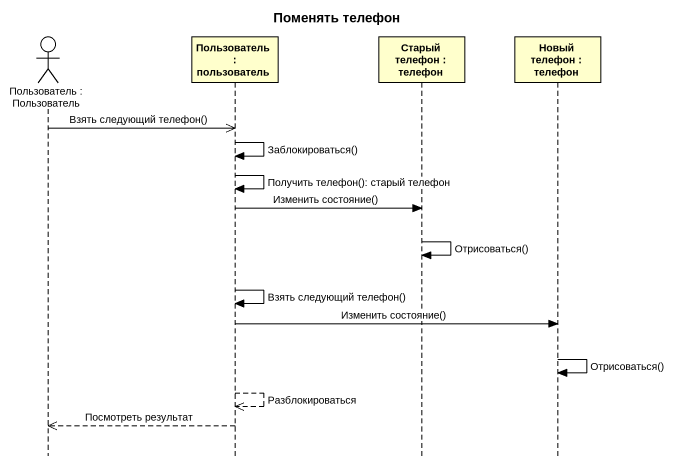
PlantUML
@startuml
title Поменять телефон
hide footbox
actor "Пользователь : Пользователь" as Пользователь
participant "Пользователь : пользователь" as Пользователь_2
participant "Старый телефон : телефон" as Старый_телефон
participant "Новый телефон : телефон" as Новый_телефон

Пользователь ->> Пользователь_2 : Взять следующий телефон()
Пользователь_2 -> Пользователь_2 : Заблокироваться()
Пользователь_2 -> Пользователь_2 : Получить телефон(): старый телефон
Пользователь_2 -> Старый_телефон : Изменить состояние()
Старый_телефон -> Старый_телефон : Отрисоваться()
Пользователь_2 -> Пользователь_2 : Взять следующий телефон()
Пользователь_2 -> Новый_телефон : Изменить состояние()
Новый_телефон -> Новый_телефон : Отрисоваться()
Пользователь_2 -->> Пользователь_2 : Разблокироваться
Пользователь_2 -->> Пользователь : Посмотреть результат
@enduml
